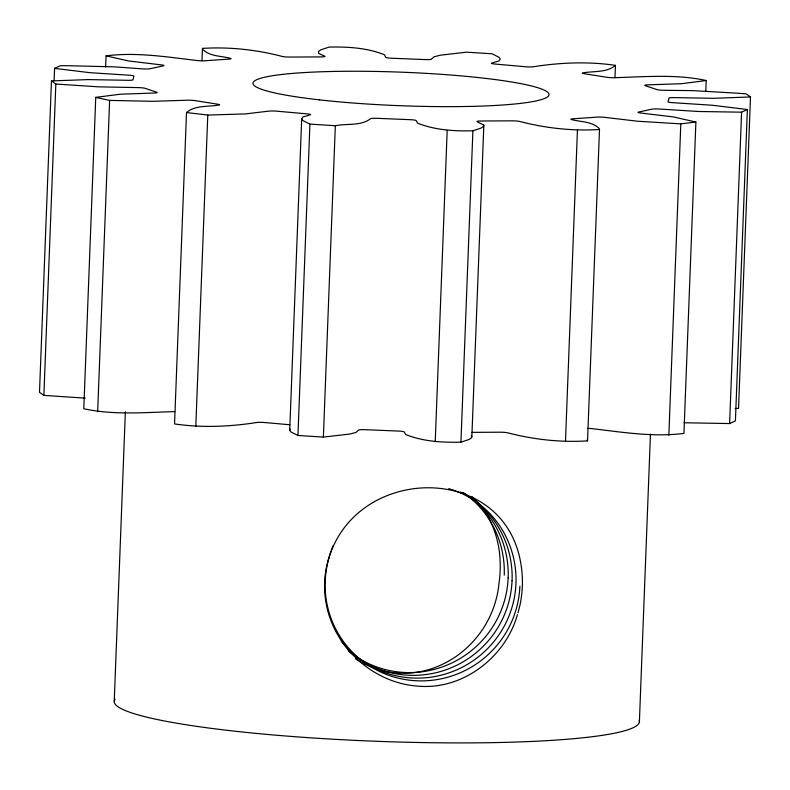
<?xml version="1.0" encoding="UTF-8"?>
<svg xmlns="http://www.w3.org/2000/svg" width="790" height="790" viewBox="0 0 790 790"><rect width="100%" height="100%" fill="white"/><g stroke="black" fill="none" stroke-linecap="round" stroke-linejoin="round"><path stroke-width="1.19" d="M325.194 581.243L325.105 584.284A97.999 96.637 -40.6 0 0 420.231 680.881A97.999 96.637 -40.6 0 0 519.879 586.21M54.115 80.679L54.589 68.374L89.833 72.67L128.464 75.169A6.152 0.701 2.2 0 1 133.885 76.146L132.987 79.77A6.152 0.701 2.2 0 1 127.19 80.284L88.115 79.593L51.459 80.935L39.5 392.304L43.875 395.385L85.261 398.14M43.875 395.385L55.833 84.017L51.459 80.935M55.833 84.017L98.395 86.831L137.559 87.601A6.152 0.701 2.2 0 1 145.182 88.362L156.716 92.223A6.152 0.701 2.2 0 1 153.833 93.042L120.396 94.198L95.748 97.377L83.789 408.746C113.523 415.234 144.55 412.469 174.807 411.6M105.643 66.943L106.067 55.863C136.147 51.982 166.7 56.939 196.651 60.465A6.152 0.701 2.2 0 0 205.331 60.741L228.823 59.112A6.152 0.701 2.2 0 0 229.791 58.174C220.884 55.843 209.745 56.485 202.803 49.405L202.457 48.388C229.159 46.729 256.296 49.671 282.188 56.426A6.152 0.701 2.2 0 0 290.394 57.068L320.602 56.9A6.152 0.701 2.2 0 0 324.799 56.199L318.735 53.513L318.439 51.518L320.72 49.879L329.065 47.094C347.689 46.659 366.906 47.756 384.384 54.737L385.806 57.334A6.152 0.701 2.2 0 0 392.284 58.243L424.615 59.566A6.152 0.701 2.2 0 0 431.409 59.211L434.075 56.781L440.514 55.172L466.623 52.17L492.042 53.789L498.846 57.196L500.277 58.983L499.004 60.919L491.736 63.062A6.152 0.701 2.2 0 0 495.508 64.089L525.024 66.706A6.152 0.701 2.2 0 0 533.378 66.745C560.436 62.509 588.313 61.343 615.45 65.363L614.976 77.667M97.664 411.778L109.622 100.409L95.748 97.377M114.254 700.967L125.363 411.748M109.622 100.409L153.013 101.317L186.766 100.231A6.152 0.701 2.2 0 1 195.406 100.676L217.625 104.181A6.152 0.701 2.2 0 1 218.109 105.179C207.76 106.857 195.041 105.208 186.509 112.535L174.55 423.914C201.687 427.933 229.564 426.758 256.622 422.522A6.152 0.701 2.2 0 1 264.976 422.561L289.772 424.763M201.983 60.702L202.457 48.388M195.811 426.422L207.78 115.054L186.509 112.535M471.818 432.357L499.606 432.209A6.152 0.701 2.2 0 1 507.812 432.841C533.704 439.596 560.841 442.548 587.543 440.879L599.501 129.511C572.799 131.17 545.663 128.227 519.771 121.472A6.152 0.701 2.2 0 0 511.565 120.84L481.357 120.998A6.152 0.701 2.2 0 0 477.16 121.7L483.836 125.156L471.867 436.524L471.561 437.759L469.28 439.388L460.935 442.173C442.311 442.607 423.094 441.521 405.616 434.53L404.194 431.933A6.152 0.701 2.2 0 0 397.716 431.034L365.385 429.701A6.152 0.701 2.2 0 0 358.591 430.066L355.925 432.486L349.486 434.095L323.377 437.097L297.958 435.478L291.154 432.071L289.723 430.283L301.681 118.915L302.955 116.979L310.223 114.846A6.152 0.701 2.2 0 0 306.451 113.809L276.935 111.192A6.152 0.701 2.2 0 0 268.58 111.153L245.384 113.928L207.78 115.054M297.958 435.478L309.917 124.109L303.113 120.702L301.681 118.915M323.377 437.097L335.335 125.728C346.741 123.319 361.02 126.252 370.559 118.688A6.152 0.701 2.2 0 1 377.353 118.332L409.674 119.665A6.152 0.701 2.2 0 1 416.152 120.564L417.574 123.161C435.063 130.143 454.28 131.239 472.894 130.804L481.238 128.019L483.529 126.38L483.836 125.156M435.231 441.699L447.189 130.33M460.935 442.173L472.894 130.804M565.472 441.62L577.431 130.241M639.387 722.08L650.456 434.095M668.844 435.25L680.802 123.872L695.891 122.035L683.933 433.404C653.853 437.285 623.3 432.337 593.349 428.802A6.152 0.701 2.2 0 0 587.326 428.427M705.786 91.601L706.211 80.521C676.477 74.033 645.45 76.798 615.193 77.667A6.152 0.701 2.2 0 1 606.552 77.232L584.333 73.727A6.152 0.701 2.2 0 1 583.85 72.72C594.208 71.041 606.918 72.69 615.45 65.363M729.614 423.559L741.583 112.19L747.38 109.524L735.411 420.902L729.614 423.559L684.091 422.759M706.211 80.521L681.563 83.701L648.126 84.856A6.152 0.701 2.2 0 0 645.252 85.676L656.786 89.537A6.152 0.701 2.2 0 0 664.4 90.307L692.593 90.613L737.821 93.22L746.125 93.882L750.5 96.963L738.541 408.331L735.125 408.529M289.723 430.283L290.029 429.049M518.043 612.694L520.008 604.942A92.321 76.669 -78 0 0 521.439 567.605C508.098 462.318 357.9 463.296 328.907 557.967M517.43 614.66C505.324 657.675 462.051 690.786 416.774 686.036C374.124 682.659 336.254 649.202 327.001 607.53A92.529 89.388 67 0 1 328.897 557.967M54.589 68.374L60.386 65.708L68.849 65.738L114.451 66.864L142.22 68.849A6.152 0.701 2.2 0 0 150.061 68.72L163.263 65.876A6.152 0.701 2.2 0 0 160.844 64.829L128.651 60.988L106.067 55.863M750.5 96.963L713.844 98.306L674.779 97.614A6.152 0.701 2.2 0 0 668.972 98.128L668.073 101.762A6.152 0.701 2.2 0 0 673.505 102.73L712.126 105.228L747.38 109.524M741.583 112.19L698.488 111.489L659.739 109.05A6.152 0.701 2.2 0 0 651.898 109.178L638.695 112.032A6.152 0.701 2.2 0 0 641.115 113.069L673.307 116.92L695.891 122.035M680.802 123.872L637.846 121.245L605.308 117.434A6.152 0.701 2.2 0 0 596.628 117.157L573.135 118.786A6.152 0.701 2.2 0 0 572.167 119.725C581.085 122.055 592.224 121.413 599.156 128.494L599.501 129.511M309.917 124.109L335.335 125.728M355.51 658.83C416.923 698.123 492.526 652.007 499.013 583.139A74.003 44.605 -82.9 0 0 499.971 558.165C498.529 535.245 489.296 512.315 472.094 496.722M471.265 435.754L471.867 436.524M587.197 439.862L587.543 440.879M639.199 720.204A262.813 29.753 2.2 0 1 371.557 741.089A262.813 29.753 2.2 0 1 115.103 699.13M508.128 577.925A97.999 96.637 -40.6 0 1 450.606 663.551A97.999 96.637 -40.6 0 1 348.874 651.296M462.683 492.565A97.99 94.84 -64.2 0 1 508.168 577.925M512.048 580.689A97.999 96.637 -40.6 0 1 451.248 667.757A97.999 96.637 -40.6 0 1 347.452 649.4M462.95 492.476A97.99 94.84 -64.2 0 1 504.247 575.169M460.511 491.982A97.99 94.84 -64.2 0 1 512.088 580.689M341.171 640.947A97.999 96.637 -40.6 0 0 447.969 673.199A97.999 96.637 -40.6 0 0 515.969 583.455A97.99 94.84 -64.2 0 0 451.574 489.484M325.243 581.243A97.99 94.84 -64.2 0 1 329.716 555.113M330.022 554.136A97.99 94.84 -64.2 0 1 331.01 551.232M331.356 550.265A97.99 94.84 -64.2 0 1 333.252 545.495M448.72 488.605A97.99 94.84 -64.2 0 1 450.626 489.178M319.624 99.886A148.165 16.778 2.2 0 0 548.783 95.531A148.165 16.778 2.2 0 0 334.535 71.426A148.165 16.778 2.2 0 0 319.624 99.886"/></g></svg>
